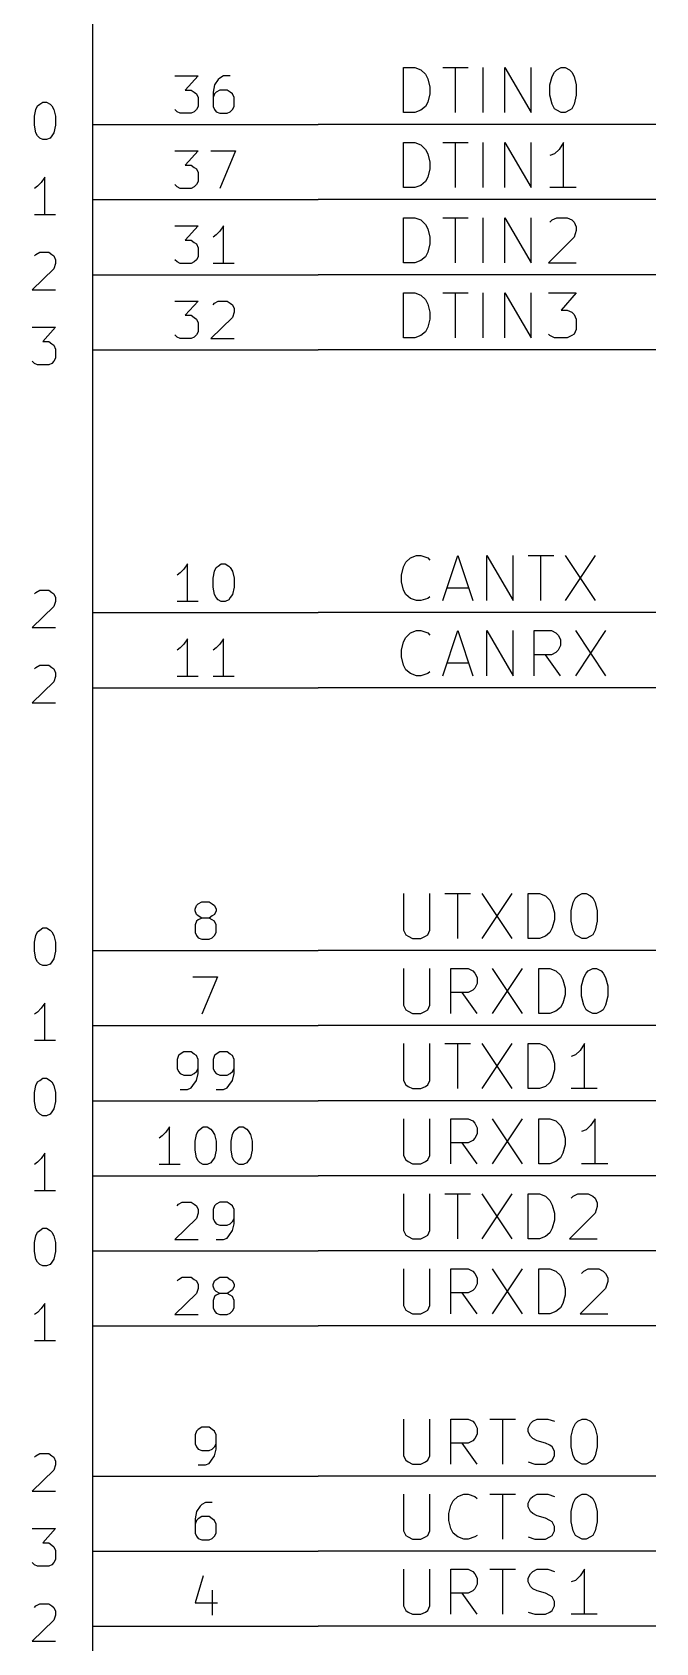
# Model space of a CAD drawing. Extents: x 4000 to 161350, y 4000 to 113000.
# Drawn here: x 97690 to 106000, y 66780 to 88230 of the extents above; entities that cross this region are included whole.
import ezdxf

# ---------------------------------------------------------------- set-up
doc = ezdxf.new("R2010")
doc.units = 0
for name, color, linetype in [('BLACK', 1, 'CONTINUOUS'), ('CYAN', 4, 'CONTINUOUS'), ('GREEN', 3, 'CONTINUOUS'), ('RED', 5, 'CONTINUOUS')]:
    doc.layers.add(name, color=color, linetype=linetype)

msp = doc.modelspace()

# ---------------------------------------------------------------- linework, layer by layer
at = {"layer": 'BLACK'}
for p, q in [((102640, 87160), (102640, 87760)), ((102640, 87760), (102790, 87760)), ((102790, 87760), (102870, 87730)), ((103160, 87760), (103500, 87760)), ((103330, 87160), (103330, 87760)), ((103700, 87160), (103700, 87760)), ((103990, 87160), (103990, 87760)), ((103990, 87760), (104340, 87160)), ((104340, 87160), (104340, 87760)), ((104680, 87730), (104740, 87760)), ((104740, 87760), (104790, 87760)), ((104790, 87760), (104850, 87730)), ((102870, 87730), (102930, 87670)), ((102930, 87670), (102960, 87610)), ((102960, 87610), (102990, 87500)), ((104590, 87530), (104620, 87640)), ((104590, 87390), (104590, 87530)), ((104620, 87640), (104650, 87700)), ((104650, 87700), (104680, 87730)), ((104850, 87730), (104880, 87700)), ((104880, 87700), (104910, 87640)), ((104910, 87640), (104940, 87530)), ((104940, 87530), (104940, 87390)), ((102990, 87410), (102960, 87300)), ((102990, 87500), (102990, 87410)), ((104620, 87270), (104590, 87390)), ((104940, 87390), (104910, 87270)), ((102790, 87160), (102640, 87160)), ((102870, 87190), (102790, 87160)), ((102930, 87240), (102870, 87190)), ((102960, 87300), (102930, 87240)), ((104650, 87210), (104620, 87270)), ((104680, 87190), (104650, 87210)), ((104740, 87160), (104680, 87190)), ((104790, 87160), (104740, 87160)), ((104850, 87190), (104790, 87160)), ((104880, 87210), (104850, 87190)), ((104910, 87270), (104880, 87210)), ((102640, 86160), (102640, 86760)), ((102640, 86760), (102790, 86760)), ((102790, 86760), (102870, 86730)), ((102870, 86730), (102930, 86670)), ((102930, 86670), (102960, 86610)), ((103160, 86760), (103500, 86760)), ((103330, 86160), (103330, 86760)), ((103700, 86160), (103700, 86760)), ((103990, 86160), (103990, 86760)), ((103990, 86760), (104340, 86160)), ((104340, 86160), (104340, 86760)), ((104710, 86670), (104650, 86610)), ((104770, 86760), (104710, 86670)), ((104770, 86160), (104770, 86760)), ((102960, 86610), (102990, 86500)), ((102990, 86500), (102990, 86410)), ((104650, 86610), (104590, 86590)), ((102930, 86240), (102870, 86190)), ((102960, 86300), (102930, 86240)), ((102990, 86410), (102960, 86300)), ((102790, 86160), (102640, 86160)), ((102870, 86190), (102790, 86160)), ((104940, 86160), (104590, 86160)), ((102640, 85160), (102640, 85760)), ((102640, 85760), (102790, 85760)), ((102790, 85760), (102870, 85730)), ((102870, 85730), (102930, 85670)), ((102930, 85670), (102960, 85610)), ((102960, 85610), (102990, 85500)), ((103160, 85760), (103500, 85760)), ((103330, 85160), (103330, 85760)), ((103700, 85160), (103700, 85760)), ((103990, 85160), (103990, 85760)), ((103990, 85760), (104340, 85160)), ((104340, 85160), (104340, 85760)), ((104590, 85700), (104620, 85730)), ((104620, 85730), (104680, 85760)), ((104680, 85760), (104820, 85760)), ((104820, 85760), (104880, 85730)), ((104880, 85730), (104910, 85700)), ((104910, 85700), (104940, 85640)), ((104940, 85590), (104910, 85500)), ((104940, 85640), (104940, 85590)), ((102990, 85410), (102960, 85300)), ((102990, 85500), (102990, 85410)), ((104910, 85500), (104570, 85160)), ((102790, 85160), (102640, 85160)), ((102870, 85190), (102790, 85160)), ((102930, 85240), (102870, 85190)), ((102960, 85300), (102930, 85240)), ((104570, 85160), (104940, 85160)), ((102640, 84160), (102640, 84760)), ((102640, 84760), (102790, 84760)), ((102790, 84760), (102870, 84730)), ((102870, 84730), (102930, 84670)), ((103160, 84760), (103500, 84760)), ((103330, 84160), (103330, 84760)), ((103700, 84160), (103700, 84760)), ((103990, 84160), (103990, 84760)), ((103990, 84760), (104340, 84160)), ((104340, 84160), (104340, 84760)), ((104570, 84760), (104940, 84760)), ((104940, 84760), (104740, 84530)), ((102930, 84670), (102960, 84610)), ((102960, 84610), (102990, 84500)), ((104740, 84530), (104820, 84530)), ((104820, 84530), (104880, 84500)), ((102960, 84300), (102930, 84240)), ((102990, 84410), (102960, 84300)), ((102990, 84500), (102990, 84410)), ((104880, 84500), (104910, 84470)), ((104910, 84470), (104940, 84410)), ((104940, 84410), (104940, 84270)), ((102790, 84160), (102640, 84160)), ((102870, 84190), (102790, 84160)), ((102930, 84240), (102870, 84190)), ((104590, 84190), (104570, 84210)), ((104650, 84160), (104590, 84190)), ((104820, 84160), (104650, 84160)), ((104880, 84190), (104820, 84160)), ((104910, 84210), (104880, 84190)), ((104940, 84270), (104910, 84210)), ((102610, 81000), (102640, 81110)), ((102640, 81110), (102670, 81170)), ((102670, 81170), (102730, 81230)), ((102730, 81230), (102810, 81260)), ((102810, 81260), (102870, 81260)), ((102870, 81260), (102960, 81230)), ((102960, 81230), (102990, 81200)), ((103160, 80660), (103360, 81260)), ((103360, 81260), (103560, 80660)), ((103750, 80660), (103750, 81260)), ((103750, 81260), (104100, 80660)), ((104100, 80660), (104100, 81260)), ((104300, 81260), (104640, 81260)), ((104470, 80660), (104470, 81260)), ((104790, 81260), (105190, 80660)), ((105190, 81260), (104790, 80660)), ((102610, 80910), (102610, 81000)), ((102640, 80800), (102610, 80910)), ((102670, 80740), (102640, 80800)), ((102730, 80690), (102670, 80740)), ((102810, 80660), (102730, 80690)), ((102870, 80660), (102810, 80660)), ((102960, 80690), (102870, 80660)), ((102990, 80710), (102960, 80690)), ((103210, 80830), (103500, 80830)), ((102670, 80170), (102730, 80230)), ((102730, 80230), (102810, 80260)), ((102810, 80260), (102870, 80260)), ((102870, 80260), (102960, 80230)), ((102960, 80230), (102990, 80200)), ((103160, 79660), (103360, 80260)), ((103360, 80260), (103560, 79660)), ((103750, 79660), (103750, 80260)), ((103750, 80260), (104100, 79660)), ((104100, 79660), (104100, 80260)), ((104380, 79660), (104380, 80260)), ((104380, 80260), (104610, 80260)), ((104610, 80260), (104670, 80230)), ((104670, 80230), (104700, 80200)), ((104930, 80260), (105330, 79660)), ((105330, 80260), (104930, 79660)), ((102610, 80000), (102640, 80110)), ((102640, 80110), (102670, 80170)), ((104700, 80200), (104730, 80140)), ((104730, 80060), (104700, 80000)), ((104730, 80140), (104730, 80060)), ((102610, 79910), (102610, 80000)), ((102640, 79800), (102610, 79910)), ((102670, 79740), (102640, 79800)), ((103210, 79830), (103500, 79830)), ((104610, 79940), (104380, 79940)), ((104730, 79660), (104530, 79940)), ((104670, 79970), (104610, 79940)), ((104700, 80000), (104670, 79970)), ((102730, 79690), (102670, 79740)), ((102810, 79660), (102730, 79690)), ((102870, 79660), (102810, 79660)), ((102960, 79690), (102870, 79660)), ((102990, 79710), (102960, 79690)), ((102640, 76760), (102640, 76270)), ((102990, 76270), (102990, 76760)), ((103190, 76760), (103530, 76760)), ((103360, 76160), (103360, 76760)), ((103680, 76760), (104080, 76160)), ((104080, 76760), (103680, 76160)), ((104300, 76160), (104300, 76760)), ((104300, 76760), (104450, 76760)), ((104450, 76760), (104530, 76730)), ((104530, 76730), (104590, 76670)), ((104590, 76670), (104620, 76610)), ((104620, 76610), (104650, 76500)), ((104870, 76530), (104900, 76640)), ((104900, 76640), (104930, 76700)), ((104930, 76700), (104960, 76730)), ((104960, 76730), (105020, 76760)), ((105020, 76760), (105070, 76760)), ((105070, 76760), (105130, 76730)), ((105130, 76730), (105160, 76700)), ((105160, 76700), (105190, 76640)), ((105190, 76640), (105220, 76530)), ((104650, 76410), (104620, 76300)), ((104650, 76500), (104650, 76410)), ((104870, 76390), (104870, 76530)), ((104900, 76270), (104870, 76390)), ((105220, 76390), (105190, 76270)), ((105220, 76530), (105220, 76390)), ((102640, 76270), (102670, 76210)), ((102670, 76210), (102700, 76190)), ((102700, 76190), (102760, 76160)), ((102760, 76160), (102870, 76160)), ((102870, 76160), (102930, 76190)), ((102930, 76190), (102960, 76210)), ((102960, 76210), (102990, 76270)), ((104450, 76160), (104300, 76160)), ((104530, 76190), (104450, 76160)), ((104590, 76240), (104530, 76190)), ((104620, 76300), (104590, 76240)), ((104930, 76210), (104900, 76270)), ((104960, 76190), (104930, 76210)), ((105020, 76160), (104960, 76190)), ((105070, 76160), (105020, 76160)), ((105130, 76190), (105070, 76160)), ((105160, 76210), (105130, 76190)), ((105190, 76270), (105160, 76210)), ((102640, 75760), (102640, 75270)), ((102990, 75270), (102990, 75760)), ((103270, 75160), (103270, 75760)), ((103270, 75760), (103500, 75760)), ((103500, 75760), (103560, 75730)), ((103560, 75730), (103590, 75700)), ((103820, 75760), (104220, 75160)), ((104220, 75760), (103820, 75160)), ((104440, 75160), (104440, 75760)), ((104440, 75760), (104590, 75760)), ((104590, 75760), (104670, 75730)), ((104670, 75730), (104730, 75670)), ((105070, 75700), (105100, 75730)), ((105100, 75730), (105160, 75760)), ((105160, 75760), (105210, 75760)), ((105210, 75760), (105270, 75730)), ((105270, 75730), (105300, 75700)), ((103590, 75700), (103620, 75640)), ((103620, 75560), (103590, 75500)), ((103620, 75640), (103620, 75560)), ((104730, 75670), (104760, 75610)), ((104760, 75610), (104790, 75500)), ((105010, 75530), (105040, 75640)), ((105010, 75390), (105010, 75530)), ((105040, 75640), (105070, 75700)), ((105300, 75700), (105330, 75640)), ((105330, 75640), (105360, 75530)), ((105360, 75530), (105360, 75390)), ((103500, 75440), (103270, 75440)), ((103620, 75160), (103420, 75440)), ((103560, 75470), (103500, 75440)), ((103590, 75500), (103560, 75470)), ((104760, 75300), (104730, 75240)), ((104790, 75410), (104760, 75300)), ((104790, 75500), (104790, 75410)), ((105040, 75270), (105010, 75390)), ((105360, 75390), (105330, 75270)), ((102640, 75270), (102670, 75210)), ((102670, 75210), (102700, 75190)), ((102700, 75190), (102760, 75160)), ((102760, 75160), (102870, 75160)), ((102870, 75160), (102930, 75190)), ((102930, 75190), (102960, 75210)), ((102960, 75210), (102990, 75270)), ((104590, 75160), (104440, 75160)), ((104670, 75190), (104590, 75160)), ((104730, 75240), (104670, 75190)), ((105070, 75210), (105040, 75270)), ((105100, 75190), (105070, 75210)), ((105160, 75160), (105100, 75190)), ((105210, 75160), (105160, 75160)), ((105270, 75190), (105210, 75160)), ((105300, 75210), (105270, 75190)), ((105330, 75270), (105300, 75210)), ((102640, 74760), (102640, 74270)), ((102990, 74270), (102990, 74760)), ((103190, 74760), (103530, 74760)), ((103360, 74160), (103360, 74760)), ((103680, 74760), (104080, 74160)), ((104080, 74760), (103680, 74160)), ((104300, 74160), (104300, 74760)), ((104300, 74760), (104450, 74760)), ((104450, 74760), (104530, 74730)), ((104530, 74730), (104590, 74670)), ((104590, 74670), (104620, 74610)), ((104990, 74670), (104930, 74610)), ((105050, 74760), (104990, 74670)), ((105050, 74160), (105050, 74760)), ((104620, 74610), (104650, 74500)), ((104650, 74500), (104650, 74410)), ((104930, 74610), (104870, 74590)), ((102640, 74270), (102670, 74210)), ((102960, 74210), (102990, 74270)), ((104590, 74240), (104530, 74190)), ((104620, 74300), (104590, 74240)), ((104650, 74410), (104620, 74300)), ((102670, 74210), (102700, 74190)), ((102700, 74190), (102760, 74160)), ((102760, 74160), (102870, 74160)), ((102870, 74160), (102930, 74190)), ((102930, 74190), (102960, 74210)), ((104450, 74160), (104300, 74160)), ((104530, 74190), (104450, 74160)), ((105220, 74160), (104870, 74160)), ((102640, 73760), (102640, 73270)), ((102990, 73270), (102990, 73760)), ((103270, 73160), (103270, 73760)), ((103270, 73760), (103500, 73760)), ((103500, 73760), (103560, 73730)), ((103560, 73730), (103590, 73700)), ((103590, 73700), (103620, 73640)), ((103620, 73640), (103620, 73560)), ((103820, 73760), (104220, 73160)), ((104220, 73760), (103820, 73160)), ((104440, 73160), (104440, 73760)), ((104440, 73760), (104590, 73760)), ((104590, 73760), (104670, 73730)), ((104670, 73730), (104730, 73670)), ((104730, 73670), (104760, 73610)), ((104760, 73610), (104790, 73500)), ((105070, 73610), (105010, 73590)), ((105130, 73670), (105070, 73610)), ((105190, 73760), (105130, 73670)), ((105190, 73160), (105190, 73760)), ((103500, 73440), (103270, 73440)), ((103620, 73160), (103420, 73440)), ((103560, 73470), (103500, 73440)), ((103590, 73500), (103560, 73470)), ((103620, 73560), (103590, 73500)), ((104790, 73410), (104760, 73300)), ((104790, 73500), (104790, 73410)), ((102640, 73270), (102670, 73210)), ((102670, 73210), (102700, 73190)), ((102700, 73190), (102760, 73160)), ((102760, 73160), (102870, 73160)), ((102870, 73160), (102930, 73190)), ((102930, 73190), (102960, 73210)), ((102960, 73210), (102990, 73270)), ((104590, 73160), (104440, 73160)), ((104670, 73190), (104590, 73160)), ((104730, 73240), (104670, 73190)), ((104760, 73300), (104730, 73240)), ((105360, 73160), (105010, 73160)), ((102640, 72760), (102640, 72270)), ((102990, 72270), (102990, 72760)), ((103190, 72760), (103530, 72760)), ((103360, 72160), (103360, 72760)), ((103680, 72760), (104080, 72160)), ((104080, 72760), (103680, 72160)), ((104300, 72160), (104300, 72760)), ((104300, 72760), (104450, 72760)), ((104450, 72760), (104530, 72730)), ((104530, 72730), (104590, 72670)), ((104870, 72700), (104900, 72730)), ((104900, 72730), (104960, 72760)), ((104960, 72760), (105100, 72760)), ((105100, 72760), (105160, 72730)), ((105160, 72730), (105190, 72700)), ((104590, 72670), (104620, 72610)), ((104620, 72610), (104650, 72500)), ((105190, 72700), (105220, 72640)), ((105220, 72590), (105190, 72500)), ((105220, 72640), (105220, 72590)), ((104620, 72300), (104590, 72240)), ((104650, 72410), (104620, 72300)), ((104650, 72500), (104650, 72410)), ((105190, 72500), (104850, 72160)), ((102640, 72270), (102670, 72210)), ((102670, 72210), (102700, 72190)), ((102700, 72190), (102760, 72160)), ((102760, 72160), (102870, 72160)), ((102870, 72160), (102930, 72190)), ((102930, 72190), (102960, 72210)), ((102960, 72210), (102990, 72270)), ((104450, 72160), (104300, 72160)), ((104530, 72190), (104450, 72160)), ((104590, 72240), (104530, 72190)), ((104850, 72160), (105220, 72160)), ((102640, 71760), (102640, 71270)), ((102990, 71270), (102990, 71760)), ((103270, 71160), (103270, 71760)), ((103270, 71760), (103500, 71760)), ((103500, 71760), (103560, 71730)), ((103560, 71730), (103590, 71700)), ((103590, 71700), (103620, 71640)), ((103820, 71760), (104220, 71160)), ((104220, 71760), (103820, 71160)), ((104440, 71160), (104440, 71760)), ((104440, 71760), (104590, 71760)), ((104590, 71760), (104670, 71730)), ((104670, 71730), (104730, 71670)), ((104730, 71670), (104760, 71610)), ((105010, 71700), (105040, 71730)), ((105040, 71730), (105100, 71760)), ((105100, 71760), (105240, 71760)), ((105240, 71760), (105300, 71730)), ((105300, 71730), (105330, 71700)), ((105330, 71700), (105360, 71640)), ((103500, 71440), (103270, 71440)), ((103620, 71160), (103420, 71440)), ((103560, 71470), (103500, 71440)), ((103590, 71500), (103560, 71470)), ((103620, 71560), (103590, 71500)), ((103620, 71640), (103620, 71560)), ((104760, 71610), (104790, 71500)), ((104790, 71500), (104790, 71410)), ((105330, 71500), (104990, 71160)), ((105360, 71590), (105330, 71500)), ((105360, 71640), (105360, 71590)), ((102640, 71270), (102670, 71210)), ((102960, 71210), (102990, 71270)), ((104730, 71240), (104670, 71190)), ((104760, 71300), (104730, 71240)), ((104790, 71410), (104760, 71300)), ((102670, 71210), (102700, 71190)), ((102700, 71190), (102760, 71160)), ((102760, 71160), (102870, 71160)), ((102870, 71160), (102930, 71190)), ((102930, 71190), (102960, 71210)), ((104590, 71160), (104440, 71160)), ((104670, 71190), (104590, 71160)), ((104990, 71160), (105360, 71160)), ((102640, 69760), (102640, 69270)), ((102990, 69270), (102990, 69760)), ((103270, 69160), (103270, 69760)), ((103270, 69760), (103500, 69760)), ((103500, 69760), (103560, 69730)), ((103560, 69730), (103590, 69700)), ((103790, 69760), (104130, 69760)), ((103960, 69160), (103960, 69760)), ((104330, 69700), (104360, 69730)), ((104360, 69730), (104420, 69760)), ((104420, 69760), (104560, 69760)), ((104560, 69760), (104650, 69730)), ((104930, 69700), (104960, 69730)), ((104960, 69730), (105020, 69760)), ((105020, 69760), (105070, 69760)), ((105070, 69760), (105130, 69730)), ((105130, 69730), (105160, 69700)), ((103590, 69500), (103560, 69470)), ((103590, 69700), (103620, 69640)), ((103620, 69560), (103590, 69500)), ((103620, 69640), (103620, 69560)), ((104300, 69640), (104330, 69700)), ((104300, 69590), (104300, 69640)), ((104330, 69530), (104300, 69590)), ((104360, 69500), (104330, 69530)), ((104420, 69470), (104360, 69500)), ((104870, 69530), (104900, 69640)), ((104870, 69390), (104870, 69530)), ((104900, 69640), (104930, 69700)), ((105160, 69700), (105190, 69640)), ((105190, 69640), (105220, 69530)), ((105220, 69530), (105220, 69390)), ((103500, 69440), (103270, 69440)), ((103620, 69160), (103420, 69440)), ((103560, 69470), (103500, 69440)), ((104530, 69440), (104420, 69470)), ((104590, 69410), (104530, 69440)), ((104620, 69390), (104590, 69410)), ((104650, 69330), (104620, 69390)), ((104650, 69270), (104650, 69330)), ((104900, 69270), (104870, 69390)), ((105220, 69390), (105190, 69270)), ((102640, 69270), (102670, 69210)), ((102670, 69210), (102700, 69190)), ((102700, 69190), (102760, 69160)), ((102760, 69160), (102870, 69160)), ((102870, 69160), (102930, 69190)), ((102930, 69190), (102960, 69210)), ((102960, 69210), (102990, 69270)), ((104300, 69190), (104390, 69160)), ((104390, 69160), (104530, 69160)), ((104530, 69160), (104590, 69190)), ((104590, 69190), (104620, 69210)), ((104620, 69210), (104650, 69270)), ((104930, 69210), (104900, 69270)), ((104960, 69190), (104930, 69210)), ((105020, 69160), (104960, 69190)), ((105070, 69160), (105020, 69160)), ((105130, 69190), (105070, 69160)), ((105160, 69210), (105130, 69190)), ((105190, 69270), (105160, 69210)), ((102640, 68760), (102640, 68270)), ((102990, 68270), (102990, 68760)), ((103270, 68610), (103300, 68670)), ((103300, 68670), (103360, 68730)), ((103360, 68730), (103440, 68760)), ((103440, 68760), (103500, 68760)), ((103500, 68760), (103590, 68730)), ((103590, 68730), (103620, 68700)), ((103790, 68760), (104130, 68760)), ((103960, 68160), (103960, 68760)), ((104300, 68640), (104330, 68700)), ((104300, 68590), (104300, 68640)), ((104330, 68700), (104360, 68730)), ((104360, 68730), (104420, 68760)), ((104420, 68760), (104560, 68760)), ((104560, 68760), (104650, 68730)), ((104870, 68530), (104900, 68640)), ((104900, 68640), (104930, 68700)), ((104930, 68700), (104960, 68730)), ((104960, 68730), (105020, 68760)), ((105020, 68760), (105070, 68760)), ((105070, 68760), (105130, 68730)), ((105130, 68730), (105160, 68700)), ((105160, 68700), (105190, 68640)), ((105190, 68640), (105220, 68530)), ((103240, 68500), (103270, 68610)), ((103240, 68410), (103240, 68500)), ((104330, 68530), (104300, 68590)), ((104360, 68500), (104330, 68530)), ((104420, 68470), (104360, 68500)), ((104530, 68440), (104420, 68470)), ((104590, 68410), (104530, 68440)), ((104870, 68390), (104870, 68530)), ((105220, 68530), (105220, 68390)), ((102640, 68270), (102670, 68210)), ((102960, 68210), (102990, 68270)), ((103270, 68300), (103240, 68410)), ((103300, 68240), (103270, 68300)), ((103360, 68190), (103300, 68240)), ((104620, 68390), (104590, 68410)), ((104650, 68330), (104620, 68390)), ((104620, 68210), (104650, 68270)), ((104650, 68270), (104650, 68330)), ((104900, 68270), (104870, 68390)), ((104930, 68210), (104900, 68270)), ((105190, 68270), (105160, 68210)), ((105220, 68390), (105190, 68270)), ((102670, 68210), (102700, 68190)), ((102700, 68190), (102760, 68160)), ((102760, 68160), (102870, 68160)), ((102870, 68160), (102930, 68190)), ((102930, 68190), (102960, 68210)), ((103440, 68160), (103360, 68190)), ((103500, 68160), (103440, 68160)), ((103590, 68190), (103500, 68160)), ((103620, 68210), (103590, 68190)), ((104300, 68190), (104390, 68160)), ((104390, 68160), (104530, 68160)), ((104530, 68160), (104590, 68190)), ((104590, 68190), (104620, 68210)), ((104960, 68190), (104930, 68210)), ((105020, 68160), (104960, 68190)), ((105070, 68160), (105020, 68160)), ((105130, 68190), (105070, 68160)), ((105160, 68210), (105130, 68190)), ((102640, 67760), (102640, 67270)), ((102990, 67270), (102990, 67760)), ((103270, 67160), (103270, 67760)), ((103270, 67760), (103500, 67760)), ((103500, 67760), (103560, 67730)), ((103560, 67730), (103590, 67700)), ((103590, 67700), (103620, 67640)), ((103620, 67640), (103620, 67560)), ((103790, 67760), (104130, 67760)), ((103960, 67160), (103960, 67760)), ((104300, 67640), (104330, 67700)), ((104300, 67590), (104300, 67640)), ((104330, 67530), (104300, 67590)), ((104330, 67700), (104360, 67730)), ((104360, 67730), (104420, 67760)), ((104420, 67760), (104560, 67760)), ((104560, 67760), (104650, 67730)), ((104930, 67610), (104870, 67590)), ((104990, 67670), (104930, 67610)), ((105050, 67760), (104990, 67670)), ((105050, 67160), (105050, 67760)), ((103500, 67440), (103270, 67440)), ((103620, 67160), (103420, 67440)), ((103560, 67470), (103500, 67440)), ((103590, 67500), (103560, 67470)), ((103620, 67560), (103590, 67500)), ((104360, 67500), (104330, 67530)), ((104420, 67470), (104360, 67500)), ((104530, 67440), (104420, 67470)), ((104590, 67410), (104530, 67440)), ((104620, 67390), (104590, 67410)), ((104650, 67330), (104620, 67390)), ((102640, 67270), (102670, 67210)), ((102670, 67210), (102700, 67190)), ((102700, 67190), (102760, 67160)), ((102760, 67160), (102870, 67160)), ((102870, 67160), (102930, 67190)), ((102930, 67190), (102960, 67210)), ((102960, 67210), (102990, 67270)), ((104300, 67190), (104390, 67160)), ((104390, 67160), (104530, 67160)), ((104530, 67160), (104590, 67190)), ((104590, 67190), (104620, 67210)), ((104620, 67210), (104650, 67270)), ((104650, 67270), (104650, 67330)), ((105220, 67160), (104870, 67160))]:
    msp.add_line(p, q, dxfattribs=at)
at = {"layer": 'CYAN'}
for p, q in [((97720, 87110), (97740, 87200)), ((97720, 86990), (97720, 87110)), ((97740, 87200), (97760, 87250)), ((97760, 87250), (97790, 87270)), ((97790, 87270), (97830, 87300)), ((97830, 87300), (97880, 87300)), ((97880, 87300), (97930, 87270)), ((97930, 87270), (97950, 87250)), ((97950, 87250), (97980, 87200)), ((97980, 87200), (98000, 87110)), ((98000, 87110), (98000, 86990)), ((97740, 86890), (97720, 86990)), ((97760, 86850), (97740, 86890)), ((97980, 86890), (97950, 86850)), ((98000, 86990), (97980, 86890)), ((97790, 86820), (97760, 86850)), ((97830, 86800), (97790, 86820)), ((97880, 86800), (97830, 86800)), ((97930, 86820), (97880, 86800)), ((97950, 86850), (97930, 86820)), ((97810, 86230), (97760, 86180)), ((97860, 86300), (97810, 86230)), ((97860, 85800), (97860, 86300)), ((97760, 86180), (97720, 86150)), ((98000, 85800), (97720, 85800)), ((97720, 85250), (97740, 85270)), ((97740, 85270), (97790, 85300)), ((97790, 85300), (97910, 85300)), ((97910, 85300), (97950, 85270)), ((97950, 85270), (97980, 85250)), ((97980, 85250), (98000, 85200)), ((98000, 85200), (98000, 85150)), ((97980, 85080), (97690, 84800)), ((98000, 85150), (97980, 85080)), ((97690, 84800), (98000, 84800)), ((97690, 84300), (98000, 84300)), ((98000, 84300), (97830, 84110)), ((97830, 84110), (97910, 84110)), ((97910, 84110), (97950, 84080)), ((97950, 84080), (97980, 84060)), ((97980, 84060), (98000, 84010)), ((98000, 83890), (97980, 83850)), ((98000, 84010), (98000, 83890)), ((97720, 83820), (97690, 83850)), ((97760, 83800), (97720, 83820)), ((97910, 83800), (97760, 83800)), ((97950, 83820), (97910, 83800)), ((97980, 83850), (97950, 83820)), ((97720, 80750), (97740, 80770)), ((97740, 80770), (97790, 80800)), ((97790, 80800), (97910, 80800)), ((97910, 80800), (97950, 80770)), ((97950, 80770), (97980, 80750)), ((97980, 80750), (98000, 80700)), ((98000, 80700), (98000, 80650)), ((97980, 80580), (97690, 80300)), ((98000, 80650), (97980, 80580)), ((97690, 80300), (98000, 80300)), ((97740, 79770), (97790, 79800)), ((97790, 79800), (97910, 79800)), ((97910, 79800), (97950, 79770)), ((97980, 79580), (97690, 79300)), ((97720, 79750), (97740, 79770)), ((97950, 79770), (97980, 79750)), ((97980, 79750), (98000, 79700)), ((98000, 79650), (97980, 79580)), ((98000, 79700), (98000, 79650)), ((97690, 79300), (98000, 79300)), ((97720, 76110), (97740, 76200)), ((97740, 76200), (97760, 76250)), ((97760, 76250), (97790, 76270)), ((97790, 76270), (97830, 76300)), ((97830, 76300), (97880, 76300)), ((97880, 76300), (97930, 76270)), ((97930, 76270), (97950, 76250)), ((97950, 76250), (97980, 76200)), ((97980, 76200), (98000, 76110)), ((97720, 75990), (97720, 76110)), ((97740, 75890), (97720, 75990)), ((98000, 75990), (97980, 75890)), ((98000, 76110), (98000, 75990)), ((97760, 75850), (97740, 75890)), ((97790, 75820), (97760, 75850)), ((97830, 75800), (97790, 75820)), ((97880, 75800), (97830, 75800)), ((97930, 75820), (97880, 75800)), ((97950, 75850), (97930, 75820)), ((97980, 75890), (97950, 75850)), ((97860, 75300), (97810, 75230)), ((97860, 74800), (97860, 75300)), ((97760, 75180), (97720, 75150)), ((97810, 75230), (97760, 75180)), ((98000, 74800), (97720, 74800)), ((97740, 74200), (97760, 74250)), ((97760, 74250), (97790, 74270)), ((97790, 74270), (97830, 74300)), ((97830, 74300), (97880, 74300)), ((97880, 74300), (97930, 74270)), ((97930, 74270), (97950, 74250)), ((97950, 74250), (97980, 74200)), ((97720, 74110), (97740, 74200)), ((97720, 73990), (97720, 74110)), ((97980, 74200), (98000, 74110)), ((98000, 74110), (98000, 73990)), ((97740, 73890), (97720, 73990)), ((97760, 73850), (97740, 73890)), ((97790, 73820), (97760, 73850)), ((97830, 73800), (97790, 73820)), ((97880, 73800), (97830, 73800)), ((97930, 73820), (97880, 73800)), ((97950, 73850), (97930, 73820)), ((97980, 73890), (97950, 73850)), ((98000, 73990), (97980, 73890)), ((97760, 73180), (97720, 73150)), ((97810, 73230), (97760, 73180)), ((97860, 73300), (97810, 73230)), ((97860, 72800), (97860, 73300)), ((98000, 72800), (97720, 72800)), ((97790, 72270), (97830, 72300)), ((97830, 72300), (97880, 72300)), ((97880, 72300), (97930, 72270)), ((97720, 72110), (97740, 72200)), ((97720, 71990), (97720, 72110)), ((97740, 72200), (97760, 72250)), ((97760, 72250), (97790, 72270)), ((97930, 72270), (97950, 72250)), ((97950, 72250), (97980, 72200)), ((97980, 72200), (98000, 72110)), ((98000, 72110), (98000, 71990)), ((97740, 71890), (97720, 71990)), ((97760, 71850), (97740, 71890)), ((97980, 71890), (97950, 71850)), ((98000, 71990), (97980, 71890)), ((97790, 71820), (97760, 71850)), ((97830, 71800), (97790, 71820)), ((97880, 71800), (97830, 71800)), ((97930, 71820), (97880, 71800)), ((97950, 71850), (97930, 71820)), ((97810, 71230), (97760, 71180)), ((97860, 71300), (97810, 71230)), ((97860, 70800), (97860, 71300)), ((97760, 71180), (97720, 71150)), ((98000, 70800), (97720, 70800)), ((97740, 69270), (97790, 69300)), ((97790, 69300), (97910, 69300)), ((97910, 69300), (97950, 69270)), ((97980, 69080), (97690, 68800)), ((97720, 69250), (97740, 69270)), ((97950, 69270), (97980, 69250)), ((97980, 69250), (98000, 69200)), ((98000, 69150), (97980, 69080)), ((98000, 69200), (98000, 69150)), ((97690, 68800), (98000, 68800)), ((97690, 68300), (98000, 68300)), ((98000, 68300), (97830, 68110)), ((97830, 68110), (97910, 68110)), ((97910, 68110), (97950, 68080)), ((97950, 68080), (97980, 68060)), ((97980, 68060), (98000, 68010)), ((98000, 68010), (98000, 67890)), ((97720, 67820), (97690, 67850)), ((97760, 67800), (97720, 67820)), ((97910, 67800), (97760, 67800)), ((97950, 67820), (97910, 67800)), ((97980, 67850), (97950, 67820)), ((98000, 67890), (97980, 67850)), ((97720, 67250), (97740, 67270)), ((97740, 67270), (97790, 67300)), ((97790, 67300), (97910, 67300)), ((97910, 67300), (97950, 67270)), ((97950, 67270), (97980, 67250)), ((97980, 67250), (98000, 67200)), ((98000, 67150), (97980, 67080)), ((98000, 67200), (98000, 67150)), ((97980, 67080), (97690, 66800)), ((97690, 66800), (98000, 66800))]:
    msp.add_line(p, q, dxfattribs=at)
at = {"layer": 'GREEN'}
for p, q in [((106000, 87000), (101500, 87000)), ((106000, 86000), (101500, 86000)), ((106000, 85000), (101500, 85000)), ((106000, 84000), (101500, 84000)), ((106000, 80500), (101500, 80500)), ((106000, 79500), (101500, 79500)), ((106000, 76000), (101500, 76000)), ((106000, 75000), (101500, 75000)), ((106000, 74000), (101500, 74000)), ((106000, 73000), (101500, 73000)), ((106000, 72000), (101500, 72000)), ((106000, 71000), (101500, 71000)), ((106000, 69000), (101500, 69000)), ((106000, 68000), (101500, 68000)), ((106000, 67000), (101500, 67000))]:
    msp.add_line(p, q, dxfattribs=at)
at = {"layer": 'RED'}
for p, q in [((98500, 45000), (98500, 97000)), ((99590, 87650), (99900, 87650)), ((99900, 87650), (99730, 87460)), ((100120, 87530), (100100, 87430)), ((100170, 87600), (100120, 87530)), ((100190, 87620), (100170, 87600)), ((100240, 87650), (100190, 87620)), ((100330, 87650), (100240, 87650)), ((99730, 87460), (99810, 87460)), ((99810, 87460), (99850, 87430)), ((99850, 87430), (99880, 87410)), ((99880, 87410), (99900, 87360)), ((99900, 87360), (99900, 87240)), ((100100, 87430), (100100, 87240)), ((100120, 87410), (100100, 87360)), ((100140, 87430), (100120, 87410)), ((100190, 87460), (100140, 87430)), ((100290, 87460), (100190, 87460)), ((100330, 87430), (100290, 87460)), ((100360, 87410), (100330, 87430)), ((100380, 87360), (100360, 87410)), ((100380, 87240), (100380, 87360)), ((99620, 87170), (99590, 87200)), ((99660, 87150), (99620, 87170)), ((99810, 87150), (99660, 87150)), ((99850, 87170), (99810, 87150)), ((99880, 87200), (99850, 87170)), ((99900, 87240), (99880, 87200)), ((100100, 87240), (100120, 87200)), ((100120, 87200), (100140, 87170)), ((100140, 87170), (100190, 87150)), ((100190, 87150), (100290, 87150)), ((100290, 87150), (100330, 87170)), ((100330, 87170), (100360, 87200)), ((100360, 87200), (100380, 87240)), ((98500, 87000), (101500, 87000)), ((99590, 86650), (99900, 86650)), ((99900, 86650), (99730, 86460)), ((99730, 86460), (99810, 86460)), ((99810, 86460), (99850, 86430)), ((100070, 86650), (100400, 86650)), ((100400, 86650), (100190, 86150)), ((99850, 86430), (99880, 86410)), ((99880, 86410), (99900, 86360)), ((99900, 86240), (99880, 86200)), ((99900, 86360), (99900, 86240)), ((99620, 86170), (99590, 86200)), ((99660, 86150), (99620, 86170)), ((99810, 86150), (99660, 86150)), ((99850, 86170), (99810, 86150)), ((99880, 86200), (99850, 86170)), ((98500, 86000), (101500, 86000)), ((99590, 85650), (99900, 85650)), ((99900, 85650), (99730, 85460)), ((100240, 85650), (100190, 85580)), ((100240, 85150), (100240, 85650)), ((99730, 85460), (99810, 85460)), ((99810, 85460), (99850, 85430)), ((99850, 85430), (99880, 85410)), ((99880, 85410), (99900, 85360)), ((100140, 85530), (100100, 85500)), ((100190, 85580), (100140, 85530)), ((99620, 85170), (99590, 85200)), ((99660, 85150), (99620, 85170)), ((99850, 85170), (99810, 85150)), ((99880, 85200), (99850, 85170)), ((99900, 85240), (99880, 85200)), ((99900, 85360), (99900, 85240)), ((98500, 85000), (101500, 85000)), ((99810, 85150), (99660, 85150)), ((100380, 85150), (100100, 85150)), ((99590, 84650), (99900, 84650)), ((99900, 84650), (99730, 84460)), ((100100, 84600), (100120, 84620)), ((100120, 84620), (100170, 84650)), ((100170, 84650), (100290, 84650)), ((100290, 84650), (100330, 84620)), ((100330, 84620), (100360, 84600)), ((100360, 84600), (100380, 84550)), ((100380, 84550), (100380, 84500)), ((99730, 84460), (99810, 84460)), ((99810, 84460), (99850, 84430)), ((99850, 84430), (99880, 84410)), ((99880, 84410), (99900, 84360)), ((99900, 84360), (99900, 84240)), ((100360, 84430), (100070, 84150)), ((100380, 84500), (100360, 84430)), ((99620, 84170), (99590, 84200)), ((99660, 84150), (99620, 84170)), ((99810, 84150), (99660, 84150)), ((99850, 84170), (99810, 84150)), ((99880, 84200), (99850, 84170)), ((99900, 84240), (99880, 84200)), ((100070, 84150), (100380, 84150)), ((98500, 84000), (101500, 84000)), ((99760, 81150), (99710, 81080)), ((99760, 80650), (99760, 81150)), ((100120, 81050), (100140, 81100)), ((100140, 81100), (100170, 81120)), ((100170, 81120), (100210, 81150)), ((100210, 81150), (100260, 81150)), ((100260, 81150), (100310, 81120)), ((100310, 81120), (100330, 81100)), ((100330, 81100), (100360, 81050)), ((99660, 81030), (99620, 81000)), ((99710, 81080), (99660, 81030)), ((100100, 80960), (100120, 81050)), ((100100, 80840), (100100, 80960)), ((100360, 81050), (100380, 80960)), ((100380, 80960), (100380, 80840)), ((100120, 80740), (100100, 80840)), ((100140, 80700), (100120, 80740)), ((100170, 80670), (100140, 80700)), ((100210, 80650), (100170, 80670)), ((100310, 80670), (100260, 80650)), ((100330, 80700), (100310, 80670)), ((100360, 80740), (100330, 80700)), ((100380, 80840), (100360, 80740)), ((98500, 80500), (101500, 80500)), ((99900, 80650), (99620, 80650)), ((100260, 80650), (100210, 80650)), ((99660, 80030), (99620, 80000)), ((99710, 80080), (99660, 80030)), ((99760, 80150), (99710, 80080)), ((99760, 79650), (99760, 80150)), ((100140, 80030), (100100, 80000)), ((100190, 80080), (100140, 80030)), ((100240, 80150), (100190, 80080)), ((100240, 79650), (100240, 80150)), ((99900, 79650), (99620, 79650)), ((100380, 79650), (100100, 79650)), ((98500, 79500), (101500, 79500)), ((99860, 76550), (99880, 76600)), ((99880, 76600), (99900, 76620)), ((99900, 76620), (99950, 76650)), ((99950, 76650), (100050, 76650)), ((100050, 76650), (100090, 76620)), ((100090, 76620), (100120, 76600)), ((100120, 76600), (100140, 76550)), ((99860, 76530), (99860, 76550)), ((99880, 76480), (99860, 76530)), ((99880, 76390), (99860, 76340)), ((99900, 76460), (99880, 76480)), ((99900, 76410), (99880, 76390)), ((99950, 76430), (99900, 76460)), ((99950, 76430), (99900, 76410)), ((100050, 76430), (99950, 76430)), ((100090, 76460), (100050, 76430)), ((100090, 76410), (100050, 76430)), ((100120, 76480), (100090, 76460)), ((100120, 76390), (100090, 76410)), ((100140, 76530), (100120, 76480)), ((100140, 76340), (100120, 76390)), ((100140, 76550), (100140, 76530)), ((99860, 76340), (99860, 76240)), ((99860, 76240), (99880, 76200)), ((99880, 76200), (99900, 76170)), ((99900, 76170), (99950, 76150)), ((99950, 76150), (100050, 76150)), ((100050, 76150), (100090, 76170)), ((100090, 76170), (100120, 76200)), ((100120, 76200), (100140, 76240)), ((100140, 76240), (100140, 76340)), ((98500, 76000), (101500, 76000)), ((99830, 75650), (100160, 75650)), ((100160, 75650), (99950, 75150)), ((98500, 75000), (101500, 75000)), ((99710, 74650), (99660, 74620)), ((99810, 74650), (99710, 74650)), ((99850, 74620), (99810, 74650)), ((100190, 74650), (100140, 74620)), ((100290, 74650), (100190, 74650)), ((100330, 74620), (100290, 74650)), ((99640, 74600), (99620, 74550)), ((99620, 74550), (99620, 74430)), ((99660, 74620), (99640, 74600)), ((99880, 74600), (99850, 74620)), ((99900, 74550), (99880, 74600)), ((99900, 74360), (99900, 74550)), ((100120, 74600), (100100, 74550)), ((100100, 74550), (100100, 74430)), ((100140, 74620), (100120, 74600)), ((100360, 74600), (100330, 74620)), ((100380, 74550), (100360, 74600)), ((100380, 74360), (100380, 74550)), ((99620, 74430), (99640, 74390)), ((99640, 74390), (99660, 74360)), ((99660, 74360), (99710, 74340)), ((99710, 74340), (99810, 74340)), ((99810, 74340), (99850, 74360)), ((99830, 74200), (99880, 74270)), ((99850, 74360), (99880, 74390)), ((99880, 74390), (99900, 74430)), ((99880, 74270), (99900, 74360)), ((100100, 74430), (100120, 74390)), ((100120, 74390), (100140, 74360)), ((100140, 74360), (100190, 74340)), ((100190, 74340), (100290, 74340)), ((100290, 74340), (100330, 74360)), ((100310, 74200), (100360, 74270)), ((100330, 74360), (100360, 74390)), ((100360, 74390), (100380, 74430)), ((100360, 74270), (100380, 74360)), ((99660, 74150), (99760, 74150)), ((99760, 74150), (99810, 74170)), ((99810, 74170), (99830, 74200)), ((100140, 74150), (100240, 74150)), ((100240, 74150), (100290, 74170)), ((100290, 74170), (100310, 74200)), ((98500, 74000), (101500, 74000)), ((99470, 73580), (99420, 73530)), ((99520, 73650), (99470, 73580)), ((99520, 73150), (99520, 73650)), ((99880, 73550), (99900, 73600)), ((99900, 73600), (99930, 73620)), ((99930, 73620), (99970, 73650)), ((99970, 73650), (100020, 73650)), ((100020, 73650), (100070, 73620)), ((100070, 73620), (100090, 73600)), ((100090, 73600), (100120, 73550)), ((100360, 73550), (100380, 73600)), ((100380, 73600), (100410, 73620)), ((100410, 73620), (100450, 73650)), ((100450, 73650), (100500, 73650)), ((100500, 73650), (100550, 73620)), ((100550, 73620), (100570, 73600)), ((100570, 73600), (100600, 73550)), ((99420, 73530), (99380, 73500)), ((99860, 73460), (99880, 73550)), ((99860, 73340), (99860, 73460)), ((100120, 73550), (100140, 73460)), ((100140, 73460), (100140, 73340)), ((100340, 73460), (100360, 73550)), ((100340, 73340), (100340, 73460)), ((100600, 73550), (100620, 73460)), ((100620, 73460), (100620, 73340)), ((99660, 73150), (99380, 73150)), ((99880, 73240), (99860, 73340)), ((99900, 73200), (99880, 73240)), ((99930, 73170), (99900, 73200)), ((99970, 73150), (99930, 73170)), ((100020, 73150), (99970, 73150)), ((100070, 73170), (100020, 73150)), ((100090, 73200), (100070, 73170)), ((100120, 73240), (100090, 73200)), ((100140, 73340), (100120, 73240)), ((100360, 73240), (100340, 73340)), ((100380, 73200), (100360, 73240)), ((100410, 73170), (100380, 73200)), ((100450, 73150), (100410, 73170)), ((100500, 73150), (100450, 73150)), ((100550, 73170), (100500, 73150)), ((100570, 73200), (100550, 73170)), ((100600, 73240), (100570, 73200)), ((100620, 73340), (100600, 73240)), ((98500, 73000), (101500, 73000)), ((99620, 72600), (99640, 72620)), ((99640, 72620), (99690, 72650)), ((99690, 72650), (99810, 72650)), ((99810, 72650), (99850, 72620)), ((99850, 72620), (99880, 72600)), ((99880, 72600), (99900, 72550)), ((99900, 72550), (99900, 72500)), ((100120, 72600), (100100, 72550)), ((100100, 72550), (100100, 72430)), ((100140, 72620), (100120, 72600)), ((100190, 72650), (100140, 72620)), ((100290, 72650), (100190, 72650)), ((100330, 72620), (100290, 72650)), ((100360, 72600), (100330, 72620)), ((100380, 72550), (100360, 72600)), ((100380, 72360), (100380, 72550)), ((99880, 72430), (99590, 72150)), ((99900, 72500), (99880, 72430)), ((100100, 72430), (100120, 72390)), ((100120, 72390), (100140, 72360)), ((100140, 72360), (100190, 72340)), ((100190, 72340), (100290, 72340)), ((100290, 72340), (100330, 72360)), ((100330, 72360), (100360, 72390)), ((100360, 72390), (100380, 72430)), ((100360, 72270), (100380, 72360)), ((99590, 72150), (99900, 72150)), ((100140, 72150), (100240, 72150)), ((100240, 72150), (100290, 72170)), ((100290, 72170), (100310, 72200)), ((100310, 72200), (100360, 72270)), ((98500, 72000), (101500, 72000)), ((99640, 71620), (99690, 71650)), ((99690, 71650), (99810, 71650)), ((99810, 71650), (99850, 71620)), ((100140, 71620), (100190, 71650)), ((100190, 71650), (100290, 71650)), ((100290, 71650), (100330, 71620)), ((99880, 71430), (99590, 71150)), ((99620, 71600), (99640, 71620)), ((99850, 71620), (99880, 71600)), ((99880, 71600), (99900, 71550)), ((99900, 71500), (99880, 71430)), ((99900, 71550), (99900, 71500)), ((100100, 71550), (100120, 71600)), ((100100, 71530), (100100, 71550)), ((100120, 71480), (100100, 71530)), ((100120, 71600), (100140, 71620)), ((100140, 71460), (100120, 71480)), ((100190, 71430), (100140, 71460)), ((100190, 71430), (100140, 71410)), ((100290, 71430), (100190, 71430)), ((100330, 71460), (100290, 71430)), ((100330, 71410), (100290, 71430)), ((100330, 71620), (100360, 71600)), ((100360, 71480), (100330, 71460)), ((100360, 71600), (100380, 71550)), ((100380, 71530), (100360, 71480)), ((100380, 71550), (100380, 71530)), ((100120, 71390), (100100, 71340)), ((100100, 71340), (100100, 71240)), ((100100, 71240), (100120, 71200)), ((100140, 71410), (100120, 71390)), ((100360, 71390), (100330, 71410)), ((100380, 71340), (100360, 71390)), ((100360, 71200), (100380, 71240)), ((100380, 71240), (100380, 71340)), ((98500, 71000), (101500, 71000)), ((99590, 71150), (99900, 71150)), ((100120, 71200), (100140, 71170)), ((100140, 71170), (100190, 71150)), ((100190, 71150), (100290, 71150)), ((100290, 71150), (100330, 71170)), ((100330, 71170), (100360, 71200)), ((99880, 69600), (99860, 69550)), ((99860, 69550), (99860, 69430)), ((99900, 69620), (99880, 69600)), ((99950, 69650), (99900, 69620)), ((100050, 69650), (99950, 69650)), ((100090, 69620), (100050, 69650)), ((100120, 69600), (100090, 69620)), ((100140, 69550), (100120, 69600)), ((100140, 69360), (100140, 69550)), ((99860, 69430), (99880, 69390)), ((99880, 69390), (99900, 69360)), ((99900, 69360), (99950, 69340)), ((99950, 69340), (100050, 69340)), ((100050, 69340), (100090, 69360)), ((100090, 69360), (100120, 69390)), ((100120, 69390), (100140, 69430)), ((100120, 69270), (100140, 69360)), ((99900, 69150), (100000, 69150)), ((100000, 69150), (100050, 69170)), ((100050, 69170), (100070, 69200)), ((100070, 69200), (100120, 69270)), ((98500, 69000), (101500, 69000)), ((100000, 68650), (99950, 68620)), ((100090, 68650), (100000, 68650)), ((99880, 68530), (99860, 68430)), ((99860, 68430), (99860, 68240)), ((99930, 68600), (99880, 68530)), ((99900, 68430), (99880, 68410)), ((99950, 68460), (99900, 68430)), ((99950, 68620), (99930, 68600)), ((100050, 68460), (99950, 68460)), ((100090, 68430), (100050, 68460)), ((100120, 68410), (100090, 68430)), ((99880, 68410), (99860, 68360)), ((99860, 68240), (99880, 68200)), ((100140, 68360), (100120, 68410)), ((100120, 68200), (100140, 68240)), ((100140, 68240), (100140, 68360)), ((98500, 68000), (101500, 68000)), ((99880, 68200), (99900, 68170)), ((99900, 68170), (99950, 68150)), ((99950, 68150), (100050, 68150)), ((100050, 68150), (100090, 68170)), ((100090, 68170), (100120, 68200)), ((99970, 67670), (99860, 67310)), ((100090, 67480), (100090, 67150)), ((99860, 67310), (100160, 67310)), ((98500, 67000), (101500, 67000))]:
    msp.add_line(p, q, dxfattribs=at)

doc.saveas('drawing.dxf')
